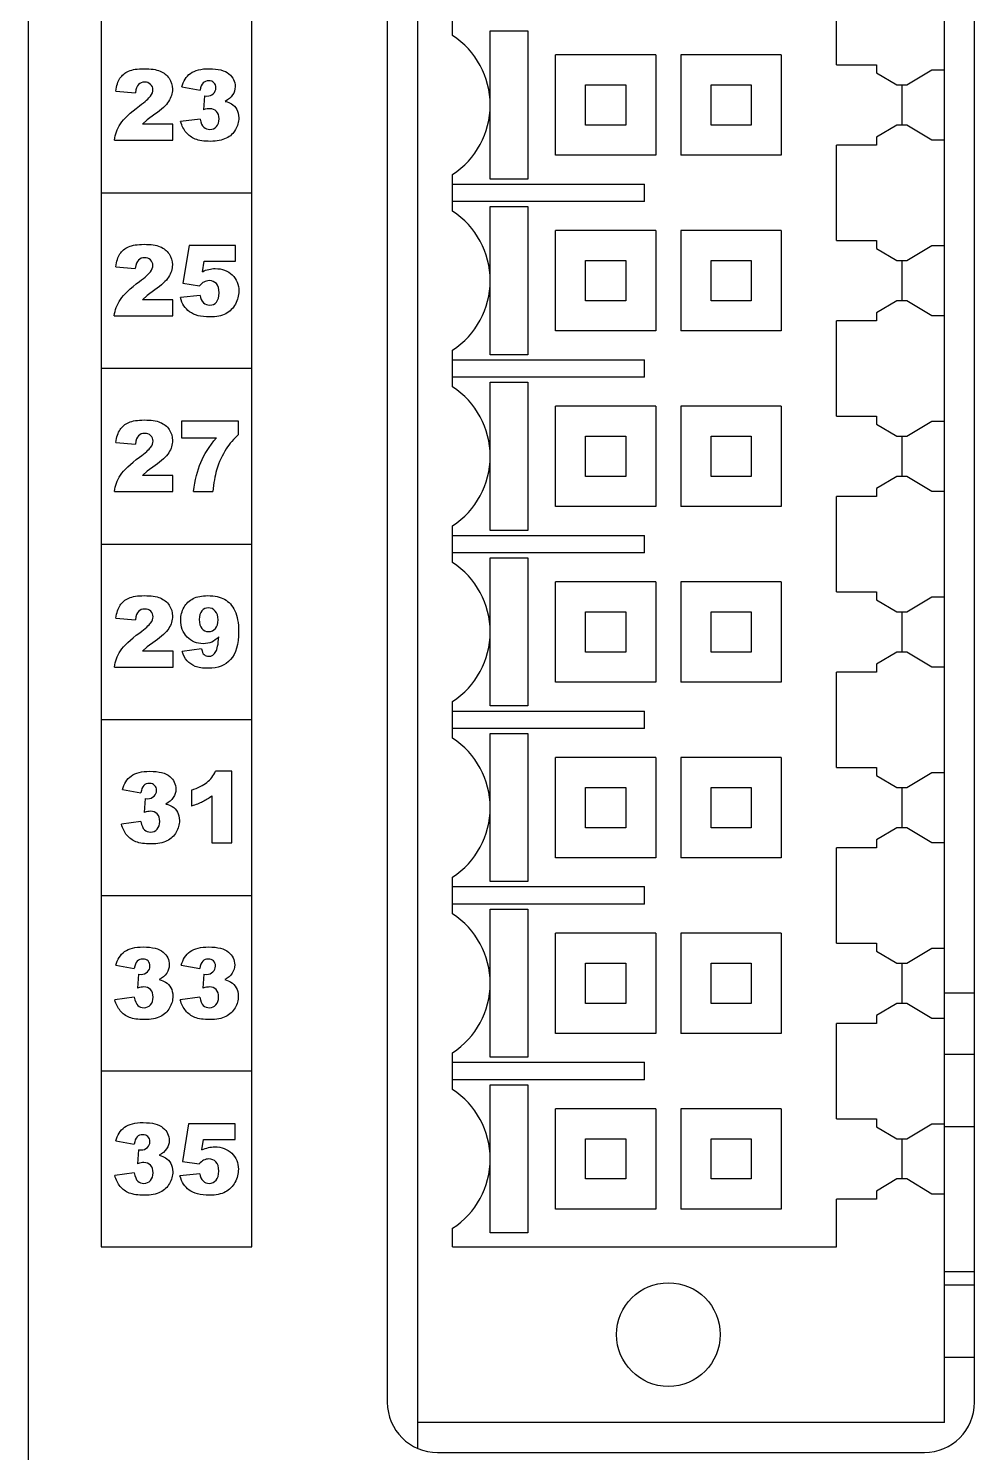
# Model space of a CAD drawing. Header units: millimetres. Extents: x 110 to 143, y 36 to 166.
# Drawn here: x 110.25 to 129.1, y 51.1 to 79.48 of the extents above; entities that cross this region are included whole.
import ezdxf

# ---------------------------------------------------------------- set-up
doc = ezdxf.new("R2010")
doc.units = ezdxf.units.MM
doc.header["$LTSCALE"] = 16.335
doc.layers.get('0').update_dxf_attribs({"linetype": 'CONTINUOUS'})

msp = doc.modelspace()

# ---------------------------------------------------------------- linework, layer by layer
at = {"linetype": 'Continuous'}
for p, q in [((110.246, 41.953), (110.246, 127.853)), ((117.996, 121.703), (117.996, 51.703)), ((128.496, 51.703), (128.496, 121.703)), ((117.396, 121.303), (117.396, 52.103)), ((129.096, 52.103), (129.096, 121.303)), ((111.696, 118.203), (111.696, 55.203)), ((114.696, 55.203), (114.696, 118.203)), ((126.346, 78.753), (126.346, 80.653)), ((118.696, 79.336), (118.696, 80.07)), ((119.446, 79.428), (120.197, 79.428)), ((119.446, 77.957), (119.446, 79.428)), ((120.197, 79.428), (120.197, 76.478)), ((122.746, 78.953), (120.746, 78.953)), ((120.746, 76.953), (120.746, 78.953)), ((122.746, 78.953), (122.746, 76.953)), ((125.246, 78.953), (123.246, 78.953)), ((123.246, 78.953), (123.246, 76.953)), ((125.246, 78.953), (125.246, 76.953)), ((126.346, 78.753), (127.146, 78.753)), ((127.146, 78.753), (127.146, 78.595)), ((127.746, 78.353), (128.246, 78.653)), ((128.246, 78.653), (128.496, 78.653)), ((121.346, 78.353), (122.146, 78.353)), ((121.346, 77.553), (121.346, 78.353)), ((122.146, 78.353), (122.146, 77.553)), ((123.846, 78.353), (124.646, 78.353)), ((123.846, 77.553), (123.846, 78.353)), ((124.646, 78.353), (124.646, 77.553)), ((127.146, 78.595), (127.549, 78.353)), ((127.549, 78.353), (127.746, 78.353)), ((127.646, 78.353), (127.646, 77.553)), ((111.985, 78.23), (112.375, 78.198)), ((113.299, 78.314), (113.667, 78.248)), ((113.751, 78.135), (113.731, 77.857)), ((113.751, 78.135), (113.802, 78.131)), ((112.766, 77.769), (112.609, 77.655)), ((119.446, 76.478), (119.446, 77.949)), ((112.609, 77.655), (112.516, 77.57)), ((113.124, 77.57), (112.516, 77.57)), ((113.124, 77.253), (113.124, 77.57)), ((113.667, 77.674), (113.278, 77.623)), ((122.146, 77.553), (121.346, 77.553)), ((124.646, 77.553), (123.846, 77.553)), ((127.549, 77.553), (127.146, 77.311)), ((127.746, 77.553), (127.549, 77.553)), ((128.246, 77.252), (127.746, 77.553)), ((111.957, 77.253), (113.124, 77.253)), ((127.146, 77.311), (127.146, 77.153)), ((128.496, 77.252), (128.246, 77.252)), ((122.746, 76.953), (120.746, 76.953)), ((125.246, 76.953), (123.246, 76.953)), ((127.146, 77.153), (126.346, 77.153)), ((126.346, 75.253), (126.346, 77.153)), ((118.696, 75.836), (118.696, 76.57)), ((118.696, 76.378), (122.521, 76.378)), ((120.197, 76.478), (119.446, 76.478)), ((122.521, 76.028), (122.521, 76.378)), ((111.696, 76.203), (114.696, 76.203)), ((122.521, 76.028), (118.696, 76.028)), ((119.446, 75.928), (120.197, 75.928)), ((119.446, 74.457), (119.446, 75.928)), ((120.197, 75.928), (120.197, 72.978)), ((122.746, 75.453), (120.746, 75.453)), ((120.746, 73.453), (120.746, 75.453)), ((122.746, 75.453), (122.746, 73.453)), ((125.246, 75.453), (123.246, 75.453)), ((123.246, 75.453), (123.246, 73.453)), ((125.246, 75.453), (125.246, 73.453)), ((126.346, 75.253), (127.146, 75.253)), ((127.146, 75.253), (127.146, 75.095)), ((113.446, 75.153), (113.323, 74.4)), ((114.369, 75.153), (113.446, 75.153)), ((114.369, 74.843), (114.369, 75.153)), ((127.146, 75.095), (127.549, 74.853)), ((127.746, 74.853), (128.246, 75.153)), ((128.246, 75.153), (128.496, 75.153)), ((111.984, 74.73), (112.374, 74.698)), ((113.711, 74.632), (113.744, 74.843)), ((113.744, 74.843), (114.369, 74.843)), ((121.346, 74.853), (122.146, 74.853)), ((121.346, 74.053), (121.346, 74.853)), ((122.146, 74.853), (122.146, 74.053)), ((123.846, 74.853), (124.646, 74.853)), ((123.846, 74.053), (123.846, 74.853)), ((124.646, 74.853), (124.646, 74.053)), ((127.549, 74.853), (127.746, 74.853)), ((127.646, 74.853), (127.646, 74.053)), ((113.323, 74.4), (113.654, 74.353)), ((119.446, 72.978), (119.446, 74.449)), ((112.608, 74.155), (112.515, 74.07)), ((113.122, 74.07), (112.515, 74.07)), ((112.765, 74.269), (112.608, 74.155)), ((113.122, 73.753), (113.122, 74.07)), ((113.666, 74.159), (113.272, 74.116)), ((122.146, 74.053), (121.346, 74.053)), ((124.646, 74.053), (123.846, 74.053)), ((127.549, 74.053), (127.146, 73.811)), ((127.146, 73.811), (127.146, 73.653)), ((127.746, 74.053), (127.549, 74.053)), ((128.246, 73.752), (127.746, 74.053)), ((111.955, 73.753), (113.122, 73.753)), ((127.146, 73.653), (126.346, 73.653)), ((126.346, 71.753), (126.346, 73.653)), ((128.496, 73.752), (128.246, 73.752)), ((122.746, 73.453), (120.746, 73.453)), ((125.246, 73.453), (123.246, 73.453)), ((118.696, 72.336), (118.696, 73.07)), ((120.197, 72.978), (119.446, 72.978)), ((114.696, 72.703), (111.696, 72.703)), ((118.696, 72.878), (122.521, 72.878)), ((122.521, 72.528), (122.521, 72.878)), ((122.521, 72.528), (118.696, 72.528)), ((119.446, 72.428), (120.197, 72.428)), ((119.446, 70.957), (119.446, 72.428)), ((120.197, 72.428), (120.197, 69.478)), ((122.746, 71.953), (120.746, 71.953)), ((120.746, 69.953), (120.746, 71.953)), ((122.746, 71.953), (122.746, 69.953)), ((125.246, 71.953), (123.246, 71.953)), ((123.246, 71.953), (123.246, 69.953)), ((125.246, 71.953), (125.246, 69.953)), ((114.433, 71.653), (113.298, 71.653)), ((113.298, 71.653), (113.298, 71.324)), ((114.433, 71.39), (114.433, 71.653)), ((126.346, 71.753), (127.146, 71.753)), ((127.146, 71.753), (127.146, 71.595)), ((127.146, 71.595), (127.549, 71.353)), ((127.746, 71.353), (128.246, 71.653)), ((128.246, 71.653), (128.496, 71.653)), ((111.987, 71.23), (112.376, 71.198)), ((113.298, 71.324), (113.989, 71.324)), ((121.346, 71.353), (122.146, 71.353)), ((121.346, 70.553), (121.346, 71.353)), ((122.146, 71.353), (122.146, 70.553)), ((123.846, 71.353), (124.646, 71.353)), ((123.846, 70.553), (123.846, 71.353)), ((124.646, 71.353), (124.646, 70.553)), ((127.549, 71.353), (127.746, 71.353)), ((127.646, 71.353), (127.646, 70.553)), ((119.446, 69.478), (119.446, 70.949)), ((112.611, 70.655), (112.518, 70.57)), ((112.768, 70.769), (112.611, 70.655)), ((113.125, 70.57), (112.518, 70.57)), ((113.125, 70.253), (113.125, 70.57)), ((122.146, 70.553), (121.346, 70.553)), ((124.646, 70.553), (123.846, 70.553)), ((127.549, 70.553), (127.146, 70.311)), ((127.746, 70.553), (127.549, 70.553)), ((128.246, 70.252), (127.746, 70.553)), ((111.958, 70.253), (113.125, 70.253)), ((113.534, 70.253), (113.922, 70.253)), ((127.146, 70.153), (126.346, 70.153)), ((126.346, 68.253), (126.346, 70.153)), ((127.146, 70.311), (127.146, 70.153)), ((128.496, 70.252), (128.246, 70.252)), ((122.746, 69.953), (120.746, 69.953)), ((125.246, 69.953), (123.246, 69.953)), ((118.696, 68.836), (118.696, 69.57)), ((118.696, 69.378), (122.521, 69.378)), ((120.197, 69.478), (119.446, 69.478)), ((122.521, 69.028), (122.521, 69.378)), ((111.696, 69.203), (114.696, 69.203)), ((122.521, 69.028), (118.696, 69.028)), ((119.446, 68.928), (120.197, 68.928)), ((119.446, 67.457), (119.446, 68.928)), ((120.197, 68.928), (120.197, 65.978)), ((122.746, 68.453), (120.746, 68.453)), ((120.746, 66.453), (120.746, 68.453)), ((122.746, 68.453), (122.746, 66.453)), ((125.246, 68.453), (123.246, 68.453)), ((123.246, 68.453), (123.246, 66.453)), ((125.246, 68.453), (125.246, 66.453)), ((126.346, 68.253), (127.146, 68.253)), ((127.146, 68.253), (127.146, 68.095)), ((127.746, 67.853), (128.246, 68.153)), ((128.246, 68.153), (128.496, 68.153)), ((121.346, 67.853), (122.146, 67.853)), ((121.346, 67.053), (121.346, 67.853)), ((122.146, 67.853), (122.146, 67.053)), ((123.846, 67.853), (124.646, 67.853)), ((123.846, 67.053), (123.846, 67.853)), ((124.646, 67.853), (124.646, 67.053)), ((127.146, 68.095), (127.549, 67.853)), ((127.549, 67.853), (127.746, 67.853)), ((127.646, 67.853), (127.646, 67.053)), ((111.987, 67.73), (112.377, 67.698)), ((112.768, 67.269), (112.611, 67.155)), ((119.446, 65.978), (119.446, 67.449)), ((112.611, 67.155), (112.518, 67.07)), ((113.126, 67.07), (112.518, 67.07)), ((113.126, 66.753), (113.126, 67.07)), ((113.696, 67.116), (113.309, 67.067)), ((122.146, 67.053), (121.346, 67.053)), ((124.646, 67.053), (123.846, 67.053)), ((127.549, 67.053), (127.146, 66.811)), ((127.746, 67.053), (127.549, 67.053)), ((128.246, 66.752), (127.746, 67.053)), ((111.959, 66.753), (113.126, 66.753)), ((127.146, 66.811), (127.146, 66.653)), ((128.496, 66.752), (128.246, 66.752)), ((122.746, 66.453), (120.746, 66.453)), ((125.246, 66.453), (123.246, 66.453)), ((127.146, 66.653), (126.346, 66.653)), ((126.346, 64.753), (126.346, 66.653)), ((118.696, 65.336), (118.696, 66.07)), ((118.696, 65.878), (122.521, 65.878)), ((120.197, 65.978), (119.446, 65.978)), ((122.521, 65.528), (122.521, 65.878)), ((114.696, 65.703), (111.696, 65.703)), ((122.521, 65.528), (118.696, 65.528)), ((119.446, 65.428), (120.197, 65.428)), ((119.446, 63.957), (119.446, 65.428)), ((120.197, 65.428), (120.197, 62.478)), ((122.746, 64.953), (120.746, 64.953)), ((120.746, 62.953), (120.746, 64.953)), ((122.746, 64.953), (122.746, 62.953)), ((125.246, 64.953), (123.246, 64.953)), ((123.246, 64.953), (123.246, 62.953)), ((125.246, 64.953), (125.246, 62.953)), ((126.346, 64.753), (127.146, 64.753)), ((127.146, 64.753), (127.146, 64.595)), ((114.295, 64.677), (113.973, 64.677)), ((114.295, 63.253), (114.295, 64.677)), ((127.146, 64.595), (127.549, 64.353)), ((127.746, 64.353), (128.246, 64.653)), ((128.246, 64.653), (128.496, 64.653)), ((112.118, 64.314), (112.486, 64.248)), ((112.57, 64.135), (112.55, 63.857)), ((112.57, 64.135), (112.62, 64.131)), ((113.492, 64.301), (113.492, 63.983)), ((113.901, 64.186), (113.901, 63.253)), ((121.346, 64.353), (122.146, 64.353)), ((121.346, 63.553), (121.346, 64.353)), ((122.146, 64.353), (122.146, 63.553)), ((123.846, 64.353), (124.646, 64.353)), ((123.846, 63.553), (123.846, 64.353)), ((124.646, 64.353), (124.646, 63.553)), ((127.549, 64.353), (127.746, 64.353)), ((127.646, 64.353), (127.646, 63.553)), ((119.446, 62.478), (119.446, 63.949)), ((112.486, 63.674), (112.097, 63.623)), ((122.146, 63.553), (121.346, 63.553)), ((124.646, 63.553), (123.846, 63.553)), ((127.549, 63.553), (127.146, 63.311)), ((127.146, 63.311), (127.146, 63.153)), ((127.746, 63.553), (127.549, 63.553)), ((128.246, 63.252), (127.746, 63.553)), ((113.901, 63.253), (114.295, 63.253)), ((127.146, 63.153), (126.346, 63.153)), ((126.346, 61.253), (126.346, 63.153)), ((128.496, 63.252), (128.246, 63.252)), ((122.746, 62.953), (120.746, 62.953)), ((125.246, 62.953), (123.246, 62.953)), ((118.696, 61.836), (118.696, 62.57)), ((120.197, 62.478), (119.446, 62.478)), ((111.696, 62.203), (114.696, 62.203)), ((118.696, 62.378), (122.521, 62.378)), ((122.521, 62.028), (122.521, 62.378)), ((122.521, 62.028), (118.696, 62.028)), ((119.446, 61.928), (120.197, 61.928)), ((119.446, 60.457), (119.446, 61.928)), ((120.197, 61.928), (120.197, 58.978)), ((122.746, 61.453), (120.746, 61.453)), ((120.746, 59.453), (120.746, 61.453)), ((122.746, 61.453), (122.746, 59.453)), ((125.246, 61.453), (123.246, 61.453)), ((123.246, 61.453), (123.246, 59.453)), ((125.246, 61.453), (125.246, 59.453)), ((126.346, 61.253), (127.146, 61.253)), ((127.146, 61.253), (127.146, 61.095)), ((127.146, 61.095), (127.549, 60.853)), ((127.746, 60.853), (128.246, 61.153)), ((128.246, 61.153), (128.496, 61.153)), ((111.986, 60.814), (112.354, 60.748)), ((113.291, 60.814), (113.659, 60.748)), ((121.346, 60.853), (122.146, 60.853)), ((121.346, 60.053), (121.346, 60.853)), ((122.146, 60.853), (122.146, 60.053)), ((123.846, 60.853), (124.646, 60.853)), ((123.846, 60.053), (123.846, 60.853)), ((124.646, 60.853), (124.646, 60.053)), ((127.549, 60.853), (127.746, 60.853)), ((127.646, 60.853), (127.646, 60.053)), ((112.438, 60.635), (112.418, 60.357)), ((112.438, 60.635), (112.489, 60.631)), ((113.743, 60.635), (113.722, 60.357)), ((113.743, 60.635), (113.793, 60.631)), ((119.446, 58.978), (119.446, 60.449)), ((112.354, 60.174), (111.965, 60.123)), ((113.659, 60.174), (113.27, 60.123)), ((129.096, 60.253), (128.496, 60.253)), ((129.096, 60.253), (128.496, 60.253)), ((122.146, 60.053), (121.346, 60.053)), ((124.646, 60.053), (123.846, 60.053)), ((127.549, 60.053), (127.146, 59.811)), ((127.746, 60.053), (127.549, 60.053)), ((128.246, 59.752), (127.746, 60.053)), ((127.146, 59.653), (126.346, 59.653)), ((126.346, 57.753), (126.346, 59.653)), ((127.146, 59.811), (127.146, 59.653)), ((128.496, 59.752), (128.246, 59.752)), ((122.746, 59.453), (120.746, 59.453)), ((125.246, 59.453), (123.246, 59.453)), ((118.696, 58.336), (118.696, 59.07)), ((128.496, 59.04), (129.096, 59.04)), ((118.696, 58.878), (122.521, 58.878)), ((120.197, 58.978), (119.446, 58.978)), ((122.521, 58.528), (122.521, 58.878)), ((114.696, 58.703), (111.696, 58.703)), ((122.521, 58.528), (118.696, 58.528)), ((119.446, 58.428), (120.197, 58.428)), ((119.446, 56.957), (119.446, 58.428)), ((120.197, 58.428), (120.197, 55.478)), ((122.746, 57.953), (120.746, 57.953)), ((120.746, 55.953), (120.746, 57.953)), ((122.746, 57.953), (122.746, 55.953)), ((125.246, 57.953), (123.246, 57.953)), ((123.246, 57.953), (123.246, 55.953)), ((125.246, 57.953), (125.246, 55.953)), ((113.437, 57.653), (113.314, 56.9)), ((114.361, 57.653), (113.437, 57.653)), ((114.361, 57.343), (114.361, 57.653)), ((126.346, 57.753), (127.146, 57.753)), ((127.146, 57.753), (127.146, 57.595)), ((127.746, 57.353), (128.246, 57.653)), ((128.246, 57.653), (128.496, 57.653)), ((113.702, 57.132), (113.735, 57.343)), ((113.735, 57.343), (114.361, 57.343)), ((121.346, 57.353), (122.146, 57.353)), ((121.346, 56.553), (121.346, 57.353)), ((122.146, 57.353), (122.146, 56.553)), ((123.846, 57.353), (124.646, 57.353)), ((123.846, 56.553), (123.846, 57.353)), ((124.646, 57.353), (124.646, 56.553)), ((127.146, 57.595), (127.549, 57.353)), ((127.549, 57.353), (127.746, 57.353)), ((127.646, 57.353), (127.646, 56.553)), ((128.496, 57.596), (129.096, 57.596)), ((111.985, 57.314), (112.353, 57.248)), ((112.437, 57.135), (112.417, 56.857)), ((112.437, 57.135), (112.487, 57.131)), ((113.314, 56.9), (113.646, 56.853)), ((119.446, 55.478), (119.446, 56.949)), ((112.353, 56.674), (111.964, 56.623)), ((113.657, 56.659), (113.264, 56.616)), ((122.146, 56.553), (121.346, 56.553)), ((124.646, 56.553), (123.846, 56.553)), ((127.549, 56.553), (127.146, 56.311)), ((127.746, 56.553), (127.549, 56.553)), ((128.246, 56.252), (127.746, 56.553)), ((127.146, 56.311), (127.146, 56.153)), ((128.496, 56.252), (128.246, 56.252)), ((122.746, 55.953), (120.746, 55.953)), ((125.246, 55.953), (123.246, 55.953)), ((127.146, 56.153), (126.346, 56.153)), ((126.346, 55.203), (126.346, 56.153)), ((118.696, 55.203), (118.696, 55.57)), ((120.197, 55.478), (119.446, 55.478)), ((111.696, 55.203), (114.696, 55.203)), ((118.696, 55.203), (126.346, 55.203)), ((128.496, 54.71), (129.096, 54.71)), ((129.096, 54.44), (128.496, 54.44)), ((129.096, 52.996), (128.496, 52.996)), ((128.496, 51.703), (117.996, 51.703)), ((117.996, 51.703), (117.996, 51.187)), ((118.396, 51.103), (128.096, 51.103))]:
    msp.add_line(p, q, dxfattribs=at)
msp.add_circle((122.996, 53.453), 1.033, dxfattribs=at)
for centre, radius, start, end in [((117.796, 77.953), 1.65, 303.0557, 56.9443), ((117.796, 74.453), 1.65, 303.0557, 56.9443), ((117.796, 70.953), 1.65, 303.0557, 56.9443), ((117.796, 67.453), 1.65, 303.0557, 56.9443), ((117.796, 63.953), 1.65, 303.0557, 56.9443), ((117.796, 60.453), 1.65, 303.0557, 56.9443), ((117.796, 56.953), 1.65, 303.0557, 56.9443), ((118.396, 52.103), 1, 180, 270), ((128.096, 52.103), 1, 270, 0)]:
    msp.add_arc(centre, radius, start, end, dxfattribs=at)
for points in [[(112.069, 78.486), (112.11, 78.547), (112.167, 78.595), (112.241, 78.627)], [(112.241, 78.627), (112.316, 78.66), (112.418, 78.677), (112.55, 78.677)], [(112.55, 78.677), (112.686, 78.677), (112.792, 78.661), (112.869, 78.63)], [(112.869, 78.63), (112.945, 78.598), (113.004, 78.551), (113.048, 78.486)], [(113.475, 78.583), (113.562, 78.645), (113.685, 78.677), (113.845, 78.677)], [(113.845, 78.677), (114.027, 78.677), (114.159, 78.642), (114.241, 78.574)], [(111.985, 78.23), (112.001, 78.339), (112.028, 78.425), (112.069, 78.486)], [(112.438, 78.363), (112.407, 78.332), (112.386, 78.277), (112.375, 78.198)], [(112.56, 78.41), (112.511, 78.41), (112.47, 78.394), (112.438, 78.363)], [(112.679, 78.365), (112.647, 78.395), (112.608, 78.41), (112.56, 78.41)], [(112.726, 78.256), (112.726, 78.298), (112.71, 78.334), (112.679, 78.365)], [(113.048, 78.486), (113.092, 78.421), (113.114, 78.349), (113.114, 78.269)], [(113.299, 78.314), (113.33, 78.43), (113.388, 78.52), (113.475, 78.583)], [(113.725, 78.393), (113.697, 78.365), (113.677, 78.317), (113.667, 78.248)], [(113.837, 78.435), (113.791, 78.435), (113.754, 78.421), (113.725, 78.393)], [(113.942, 78.397), (113.916, 78.422), (113.881, 78.435), (113.837, 78.435)], [(113.98, 78.295), (113.98, 78.337), (113.967, 78.371), (113.942, 78.397)], [(114.241, 78.574), (114.322, 78.506), (114.363, 78.421), (114.363, 78.318)], [(114.363, 78.318), (114.363, 78.257), (114.346, 78.202), (114.314, 78.154)], [(112.46, 77.938), (112.574, 78.022), (112.646, 78.087), (112.678, 78.131)], [(112.678, 78.131), (112.71, 78.174), (112.726, 78.216), (112.726, 78.256)], [(113.114, 78.269), (113.114, 78.183), (113.088, 78.102), (113.039, 78.024)], [(113.802, 78.131), (113.852, 78.131), (113.894, 78.147), (113.929, 78.179)], [(113.929, 78.179), (113.963, 78.212), (113.98, 78.25), (113.98, 78.295)], [(114.314, 78.154), (114.28, 78.104), (114.231, 78.061), (114.164, 78.025)], [(112.078, 77.578), (112.146, 77.679), (112.273, 77.799), (112.46, 77.938)], [(113.039, 78.024), (112.989, 77.946), (112.898, 77.861), (112.766, 77.769)], [(113.857, 77.88), (113.827, 77.88), (113.785, 77.873), (113.731, 77.857)], [(113.993, 77.827), (113.959, 77.862), (113.914, 77.88), (113.857, 77.88)], [(114.043, 77.676), (114.043, 77.741), (114.026, 77.791), (113.993, 77.827)], [(114.164, 78.025), (114.217, 78.011), (114.259, 77.995), (114.288, 77.977)], [(114.288, 77.977), (114.334, 77.949), (114.37, 77.911), (114.396, 77.864)], [(114.396, 77.864), (114.422, 77.817), (114.435, 77.762), (114.435, 77.697)], [(111.957, 77.253), (111.97, 77.368), (112.01, 77.476), (112.078, 77.578)], [(113.387, 77.405), (113.34, 77.462), (113.303, 77.535), (113.278, 77.623)], [(113.667, 77.674), (113.682, 77.596), (113.705, 77.541), (113.738, 77.511)], [(113.738, 77.511), (113.77, 77.48), (113.811, 77.466), (113.861, 77.466)], [(113.861, 77.466), (113.913, 77.466), (113.956, 77.485), (113.991, 77.523)], [(113.991, 77.523), (114.025, 77.561), (114.043, 77.612), (114.043, 77.676)], [(114.435, 77.697), (114.435, 77.615), (114.413, 77.537), (114.371, 77.462)], [(113.569, 77.274), (113.495, 77.304), (113.435, 77.347), (113.387, 77.405)], [(113.871, 77.229), (113.743, 77.229), (113.642, 77.244), (113.569, 77.274)], [(114.186, 77.29), (114.106, 77.25), (114, 77.229), (113.871, 77.229)], [(114.371, 77.462), (114.328, 77.388), (114.267, 77.329), (114.186, 77.29)], [(111.984, 74.73), (111.999, 74.839), (112.027, 74.925), (112.068, 74.986)], [(112.068, 74.986), (112.108, 75.047), (112.165, 75.095), (112.24, 75.127)], [(112.24, 75.127), (112.314, 75.16), (112.417, 75.177), (112.548, 75.177)], [(112.559, 74.91), (112.509, 74.91), (112.468, 74.894), (112.437, 74.863)], [(112.548, 75.177), (112.685, 75.177), (112.791, 75.161), (112.867, 75.13)], [(112.677, 74.865), (112.646, 74.895), (112.607, 74.91), (112.559, 74.91)], [(112.867, 75.13), (112.944, 75.098), (113.003, 75.051), (113.047, 74.986)], [(113.047, 74.986), (113.091, 74.921), (113.113, 74.849), (113.113, 74.769)], [(112.437, 74.863), (112.405, 74.832), (112.384, 74.777), (112.374, 74.698)], [(112.459, 74.438), (112.572, 74.522), (112.645, 74.587), (112.677, 74.631)], [(112.725, 74.756), (112.725, 74.798), (112.709, 74.834), (112.677, 74.865)], [(112.677, 74.631), (112.709, 74.674), (112.725, 74.716), (112.725, 74.756)], [(113.113, 74.769), (113.113, 74.683), (113.087, 74.602), (113.038, 74.524)], [(113.711, 74.632), (113.754, 74.653), (113.796, 74.668), (113.839, 74.678)], [(113.839, 74.678), (113.881, 74.688), (113.923, 74.694), (113.965, 74.694)], [(113.965, 74.694), (114.104, 74.694), (114.218, 74.651), (114.305, 74.566)], [(112.077, 74.078), (112.144, 74.179), (112.271, 74.299), (112.459, 74.438)], [(113.038, 74.524), (112.988, 74.446), (112.897, 74.361), (112.765, 74.269)], [(113.74, 74.426), (113.713, 74.412), (113.685, 74.387), (113.654, 74.353)], [(113.849, 74.453), (113.811, 74.453), (113.775, 74.443), (113.74, 74.426)], [(113.991, 74.394), (113.955, 74.433), (113.908, 74.453), (113.849, 74.453)], [(114.045, 74.211), (114.045, 74.294), (114.027, 74.356), (113.991, 74.394)], [(114.305, 74.566), (114.392, 74.482), (114.436, 74.375), (114.436, 74.247)], [(111.955, 73.753), (111.969, 73.868), (112.009, 73.976), (112.077, 74.078)], [(113.344, 73.952), (113.315, 73.995), (113.291, 74.05), (113.272, 74.116)], [(113.666, 74.159), (113.675, 74.096), (113.697, 74.047), (113.732, 74.014)], [(113.991, 74.027), (114.027, 74.068), (114.045, 74.129), (114.045, 74.211)], [(114.436, 74.247), (114.436, 74.156), (114.413, 74.069), (114.369, 73.986)], [(113.456, 73.833), (113.41, 73.868), (113.372, 73.908), (113.344, 73.952)], [(113.624, 73.755), (113.558, 73.772), (113.501, 73.799), (113.456, 73.833)], [(113.732, 74.014), (113.767, 73.982), (113.809, 73.966), (113.858, 73.966)], [(113.858, 73.966), (113.911, 73.966), (113.956, 73.986), (113.991, 74.027)], [(114.178, 73.795), (114.095, 73.751), (113.989, 73.729), (113.861, 73.729)], [(114.369, 73.986), (114.324, 73.902), (114.26, 73.839), (114.178, 73.795)], [(113.861, 73.729), (113.769, 73.729), (113.69, 73.739), (113.624, 73.755)], [(112.071, 71.486), (112.111, 71.547), (112.168, 71.595), (112.243, 71.627)], [(112.243, 71.627), (112.317, 71.66), (112.419, 71.677), (112.551, 71.677)], [(112.551, 71.677), (112.688, 71.677), (112.794, 71.661), (112.87, 71.63)], [(112.87, 71.63), (112.947, 71.598), (113.006, 71.551), (113.05, 71.486)], [(111.987, 71.23), (112.002, 71.339), (112.03, 71.425), (112.071, 71.486)], [(112.44, 71.363), (112.408, 71.332), (112.387, 71.277), (112.376, 71.198)], [(112.562, 71.41), (112.512, 71.41), (112.471, 71.394), (112.44, 71.363)], [(112.68, 71.365), (112.649, 71.395), (112.609, 71.41), (112.562, 71.41)], [(112.728, 71.256), (112.728, 71.298), (112.712, 71.334), (112.68, 71.365)], [(112.68, 71.131), (112.712, 71.174), (112.728, 71.216), (112.728, 71.256)], [(113.116, 71.269), (113.116, 71.183), (113.09, 71.102), (113.04, 71.024)], [(113.05, 71.486), (113.094, 71.421), (113.116, 71.349), (113.116, 71.269)], [(113.678, 70.828), (113.743, 70.983), (113.847, 71.148), (113.989, 71.324)], [(114.433, 71.39), (114.334, 71.301), (114.252, 71.204), (114.186, 71.101)], [(112.079, 70.578), (112.147, 70.679), (112.274, 70.799), (112.461, 70.938)], [(112.461, 70.938), (112.575, 71.022), (112.648, 71.087), (112.68, 71.131)], [(113.04, 71.024), (112.99, 70.946), (112.9, 70.861), (112.768, 70.769)], [(114.186, 71.101), (114.106, 70.975), (114.042, 70.835), (113.995, 70.68)], [(113.534, 70.253), (113.564, 70.481), (113.612, 70.673), (113.678, 70.828)], [(113.995, 70.68), (113.959, 70.559), (113.934, 70.417), (113.922, 70.253)], [(111.958, 70.253), (111.972, 70.368), (112.012, 70.476), (112.079, 70.578)], [(112.071, 67.986), (112.111, 68.047), (112.169, 68.095), (112.243, 68.127)], [(112.243, 68.127), (112.318, 68.16), (112.42, 68.177), (112.552, 68.177)], [(112.552, 68.177), (112.688, 68.177), (112.794, 68.161), (112.87, 68.13)], [(112.87, 68.13), (112.947, 68.098), (113.006, 68.051), (113.05, 67.986)], [(113.345, 67.945), (113.389, 68.021), (113.449, 68.078), (113.527, 68.118)], [(113.527, 68.118), (113.603, 68.157), (113.701, 68.177), (113.817, 68.177)], [(113.817, 68.177), (113.956, 68.177), (114.069, 68.152), (114.154, 68.104)], [(114.154, 68.104), (114.238, 68.056), (114.306, 67.98), (114.357, 67.875)], [(111.987, 67.73), (112.003, 67.839), (112.03, 67.925), (112.071, 67.986)], [(112.44, 67.863), (112.408, 67.832), (112.387, 67.777), (112.377, 67.698)], [(112.562, 67.91), (112.513, 67.91), (112.471, 67.894), (112.44, 67.863)], [(112.681, 67.865), (112.649, 67.895), (112.61, 67.91), (112.562, 67.91)], [(112.728, 67.756), (112.728, 67.798), (112.712, 67.834), (112.681, 67.865)], [(113.05, 67.986), (113.094, 67.921), (113.116, 67.849), (113.116, 67.769)], [(113.279, 67.691), (113.279, 67.783), (113.301, 67.868), (113.345, 67.945)], [(113.7, 67.876), (113.665, 67.837), (113.649, 67.779), (113.649, 67.701)], [(113.828, 67.934), (113.777, 67.934), (113.734, 67.914), (113.7, 67.876)], [(113.968, 67.869), (113.93, 67.912), (113.883, 67.934), (113.828, 67.934)], [(114.025, 67.692), (114.025, 67.767), (114.006, 67.826), (113.968, 67.869)], [(114.357, 67.875), (114.407, 67.77), (114.433, 67.632), (114.433, 67.461)], [(112.462, 67.438), (112.576, 67.522), (112.648, 67.587), (112.68, 67.631)], [(112.68, 67.631), (112.712, 67.674), (112.728, 67.716), (112.728, 67.756)], [(113.116, 67.769), (113.116, 67.683), (113.09, 67.602), (113.041, 67.524)], [(113.408, 67.352), (113.322, 67.441), (113.279, 67.554), (113.279, 67.691)], [(113.649, 67.701), (113.649, 67.623), (113.666, 67.563), (113.701, 67.521)], [(113.971, 67.52), (114.007, 67.56), (114.025, 67.617), (114.025, 67.692)], [(112.08, 67.078), (112.148, 67.179), (112.275, 67.299), (112.462, 67.438)], [(113.041, 67.524), (112.991, 67.446), (112.9, 67.361), (112.768, 67.269)], [(113.726, 67.219), (113.6, 67.219), (113.494, 67.263), (113.408, 67.352)], [(113.701, 67.521), (113.737, 67.48), (113.781, 67.46), (113.834, 67.46)], [(113.896, 67.252), (113.847, 67.229), (113.79, 67.219), (113.726, 67.219)], [(113.834, 67.46), (113.889, 67.46), (113.934, 67.48), (113.971, 67.52)], [(114.04, 67.357), (113.993, 67.31), (113.945, 67.274), (113.896, 67.252)], [(113.982, 67.063), (114.007, 67.108), (114.026, 67.207), (114.04, 67.357)], [(114.433, 67.461), (114.433, 67.207), (114.38, 67.022), (114.273, 66.905)], [(111.959, 66.753), (111.972, 66.868), (112.012, 66.976), (112.08, 67.078)], [(113.407, 66.881), (113.364, 66.931), (113.332, 66.993), (113.309, 67.067)], [(113.696, 67.116), (113.705, 67.061), (113.722, 67.023), (113.747, 67.001)], [(113.747, 67.001), (113.771, 66.978), (113.801, 66.968), (113.836, 66.968)], [(113.836, 66.968), (113.898, 66.968), (113.947, 66.999), (113.982, 67.063)], [(113.568, 66.768), (113.503, 66.793), (113.449, 66.831), (113.407, 66.881)], [(113.831, 66.729), (113.72, 66.729), (113.632, 66.742), (113.568, 66.768)], [(114.273, 66.905), (114.167, 66.787), (114.019, 66.729), (113.831, 66.729)], [(112.118, 64.314), (112.149, 64.43), (112.207, 64.52), (112.294, 64.583)], [(112.294, 64.583), (112.381, 64.645), (112.504, 64.677), (112.663, 64.677)], [(112.656, 64.435), (112.61, 64.435), (112.573, 64.421), (112.544, 64.393)], [(112.76, 64.397), (112.735, 64.422), (112.7, 64.435), (112.656, 64.435)], [(112.663, 64.677), (112.846, 64.677), (112.978, 64.642), (113.059, 64.574)], [(113.059, 64.574), (113.141, 64.506), (113.182, 64.421), (113.182, 64.318)], [(113.492, 64.301), (113.624, 64.344), (113.727, 64.395), (113.801, 64.455)], [(113.801, 64.455), (113.873, 64.514), (113.931, 64.589), (113.973, 64.677)], [(112.544, 64.393), (112.515, 64.365), (112.495, 64.317), (112.486, 64.248)], [(112.62, 64.131), (112.671, 64.131), (112.713, 64.147), (112.747, 64.179)], [(112.747, 64.179), (112.782, 64.212), (112.799, 64.25), (112.799, 64.295)], [(112.799, 64.295), (112.799, 64.337), (112.786, 64.371), (112.76, 64.397)], [(113.132, 64.154), (113.099, 64.104), (113.049, 64.061), (112.982, 64.025)], [(113.182, 64.318), (113.182, 64.257), (113.165, 64.202), (113.132, 64.154)], [(113.901, 64.186), (113.837, 64.137), (113.775, 64.098), (113.716, 64.068)], [(112.676, 63.88), (112.645, 63.88), (112.603, 63.873), (112.55, 63.857)], [(112.811, 63.827), (112.778, 63.862), (112.733, 63.88), (112.676, 63.88)], [(112.982, 64.025), (113.036, 64.011), (113.078, 63.995), (113.106, 63.977)], [(113.106, 63.977), (113.152, 63.949), (113.189, 63.911), (113.214, 63.864)], [(113.214, 63.864), (113.24, 63.817), (113.254, 63.762), (113.254, 63.697)], [(113.716, 64.068), (113.657, 64.038), (113.582, 64.009), (113.492, 63.983)], [(112.206, 63.405), (112.158, 63.462), (112.122, 63.535), (112.097, 63.623)], [(112.486, 63.674), (112.501, 63.596), (112.524, 63.541), (112.556, 63.511)], [(112.81, 63.523), (112.844, 63.561), (112.862, 63.612), (112.862, 63.676)], [(112.862, 63.676), (112.862, 63.741), (112.845, 63.791), (112.811, 63.827)], [(113.254, 63.697), (113.254, 63.615), (113.232, 63.537), (113.189, 63.462)], [(112.387, 63.274), (112.314, 63.304), (112.254, 63.347), (112.206, 63.405)], [(112.556, 63.511), (112.589, 63.48), (112.63, 63.466), (112.68, 63.466)], [(112.68, 63.466), (112.731, 63.466), (112.775, 63.485), (112.81, 63.523)], [(113.005, 63.29), (112.925, 63.25), (112.819, 63.229), (112.689, 63.229)], [(113.189, 63.462), (113.147, 63.388), (113.086, 63.329), (113.005, 63.29)], [(112.689, 63.229), (112.561, 63.229), (112.461, 63.244), (112.387, 63.274)], [(111.986, 60.814), (112.017, 60.93), (112.075, 61.02), (112.162, 61.083)], [(112.162, 61.083), (112.249, 61.145), (112.372, 61.177), (112.532, 61.177)], [(112.532, 61.177), (112.714, 61.177), (112.846, 61.142), (112.928, 61.074)], [(112.928, 61.074), (113.009, 61.006), (113.05, 60.921), (113.05, 60.818)], [(113.291, 60.814), (113.321, 60.93), (113.38, 61.02), (113.467, 61.083)], [(113.467, 61.083), (113.553, 61.145), (113.677, 61.177), (113.836, 61.177)], [(113.836, 61.177), (114.019, 61.177), (114.15, 61.142), (114.232, 61.074)], [(114.232, 61.074), (114.314, 61.006), (114.355, 60.921), (114.355, 60.818)], [(112.412, 60.893), (112.384, 60.865), (112.364, 60.817), (112.354, 60.748)], [(112.524, 60.935), (112.478, 60.935), (112.441, 60.921), (112.412, 60.893)], [(112.629, 60.897), (112.603, 60.922), (112.568, 60.935), (112.524, 60.935)], [(112.616, 60.679), (112.65, 60.712), (112.667, 60.75), (112.667, 60.795)], [(112.667, 60.795), (112.667, 60.837), (112.654, 60.871), (112.629, 60.897)], [(113.05, 60.818), (113.05, 60.757), (113.033, 60.702), (113, 60.654)], [(113.717, 60.893), (113.688, 60.865), (113.668, 60.817), (113.659, 60.748)], [(113.828, 60.935), (113.783, 60.935), (113.745, 60.921), (113.717, 60.893)], [(113.933, 60.897), (113.908, 60.922), (113.872, 60.935), (113.828, 60.935)], [(113.92, 60.679), (113.955, 60.712), (113.972, 60.75), (113.972, 60.795)], [(113.972, 60.795), (113.972, 60.837), (113.958, 60.871), (113.933, 60.897)], [(114.355, 60.818), (114.355, 60.757), (114.337, 60.702), (114.305, 60.654)], [(112.489, 60.631), (112.539, 60.631), (112.581, 60.647), (112.616, 60.679)], [(113, 60.654), (112.967, 60.604), (112.917, 60.561), (112.851, 60.525)], [(112.851, 60.525), (112.904, 60.511), (112.946, 60.495), (112.975, 60.477)], [(112.975, 60.477), (113.021, 60.449), (113.057, 60.411), (113.083, 60.364)], [(113.793, 60.631), (113.844, 60.631), (113.886, 60.647), (113.92, 60.679)], [(114.305, 60.654), (114.272, 60.604), (114.222, 60.561), (114.155, 60.525)], [(114.155, 60.525), (114.209, 60.511), (114.251, 60.495), (114.279, 60.477)], [(114.279, 60.477), (114.325, 60.449), (114.361, 60.411), (114.387, 60.364)], [(112.354, 60.174), (112.369, 60.096), (112.392, 60.041), (112.425, 60.011)], [(112.544, 60.38), (112.513, 60.38), (112.471, 60.373), (112.418, 60.357)], [(112.679, 60.327), (112.646, 60.362), (112.601, 60.38), (112.544, 60.38)], [(112.678, 60.023), (112.712, 60.061), (112.73, 60.112), (112.73, 60.176)], [(112.73, 60.176), (112.73, 60.241), (112.713, 60.291), (112.679, 60.327)], [(113.122, 60.197), (113.122, 60.115), (113.1, 60.037), (113.057, 59.962)], [(113.083, 60.364), (113.108, 60.317), (113.122, 60.262), (113.122, 60.197)], [(113.659, 60.174), (113.674, 60.096), (113.697, 60.041), (113.729, 60.011)], [(113.849, 60.38), (113.818, 60.38), (113.776, 60.373), (113.722, 60.357)], [(113.984, 60.327), (113.951, 60.362), (113.906, 60.38), (113.849, 60.38)], [(113.982, 60.023), (114.017, 60.061), (114.035, 60.112), (114.035, 60.176)], [(114.035, 60.176), (114.035, 60.241), (114.018, 60.291), (113.984, 60.327)], [(114.426, 60.197), (114.426, 60.115), (114.404, 60.037), (114.362, 59.962)], [(114.387, 60.364), (114.413, 60.317), (114.426, 60.262), (114.426, 60.197)], [(112.074, 59.905), (112.026, 59.962), (111.99, 60.035), (111.965, 60.123)], [(112.256, 59.774), (112.182, 59.804), (112.122, 59.847), (112.074, 59.905)], [(112.425, 60.011), (112.457, 59.98), (112.498, 59.966), (112.548, 59.966)], [(112.548, 59.966), (112.599, 59.966), (112.643, 59.985), (112.678, 60.023)], [(113.057, 59.962), (113.015, 59.888), (112.954, 59.829), (112.873, 59.79)], [(113.379, 59.905), (113.331, 59.962), (113.295, 60.035), (113.27, 60.123)], [(113.56, 59.774), (113.487, 59.804), (113.426, 59.847), (113.379, 59.905)], [(113.729, 60.011), (113.762, 59.98), (113.803, 59.966), (113.852, 59.966)], [(113.852, 59.966), (113.904, 59.966), (113.948, 59.985), (113.982, 60.023)], [(114.362, 59.962), (114.319, 59.888), (114.258, 59.829), (114.178, 59.79)], [(112.557, 59.729), (112.429, 59.729), (112.329, 59.744), (112.256, 59.774)], [(112.873, 59.79), (112.793, 59.75), (112.687, 59.729), (112.557, 59.729)], [(113.862, 59.729), (113.734, 59.729), (113.634, 59.744), (113.56, 59.774)], [(114.178, 59.79), (114.098, 59.75), (113.992, 59.729), (113.862, 59.729)], [(112.161, 57.583), (112.248, 57.645), (112.371, 57.677), (112.53, 57.677)], [(112.53, 57.677), (112.713, 57.677), (112.844, 57.642), (112.926, 57.574)], [(111.985, 57.314), (112.015, 57.43), (112.074, 57.52), (112.161, 57.583)], [(112.411, 57.393), (112.382, 57.365), (112.362, 57.317), (112.353, 57.248)], [(112.523, 57.435), (112.477, 57.435), (112.439, 57.421), (112.411, 57.393)], [(112.627, 57.397), (112.602, 57.422), (112.566, 57.435), (112.523, 57.435)], [(112.666, 57.295), (112.666, 57.337), (112.652, 57.371), (112.627, 57.397)], [(112.926, 57.574), (113.008, 57.506), (113.049, 57.421), (113.049, 57.318)], [(113.049, 57.318), (113.049, 57.257), (113.032, 57.202), (112.999, 57.154)], [(112.487, 57.131), (112.538, 57.131), (112.58, 57.147), (112.614, 57.179)], [(112.614, 57.179), (112.649, 57.212), (112.666, 57.25), (112.666, 57.295)], [(112.999, 57.154), (112.966, 57.104), (112.916, 57.061), (112.849, 57.025)], [(113.702, 57.132), (113.745, 57.153), (113.788, 57.168), (113.83, 57.178)], [(113.83, 57.178), (113.872, 57.188), (113.914, 57.194), (113.956, 57.194)], [(113.956, 57.194), (114.095, 57.194), (114.209, 57.151), (114.296, 57.066)], [(114.296, 57.066), (114.384, 56.982), (114.428, 56.875), (114.428, 56.747)], [(112.543, 56.88), (112.512, 56.88), (112.47, 56.873), (112.417, 56.857)], [(112.678, 56.827), (112.645, 56.862), (112.6, 56.88), (112.543, 56.88)], [(112.729, 56.676), (112.729, 56.741), (112.712, 56.791), (112.678, 56.827)], [(112.849, 57.025), (112.903, 57.011), (112.945, 56.995), (112.973, 56.977)], [(112.973, 56.977), (113.019, 56.949), (113.055, 56.911), (113.081, 56.864)], [(113.081, 56.864), (113.107, 56.817), (113.12, 56.762), (113.12, 56.697)], [(113.731, 56.926), (113.705, 56.912), (113.676, 56.887), (113.646, 56.853)], [(113.84, 56.953), (113.802, 56.953), (113.766, 56.943), (113.731, 56.926)], [(113.982, 56.894), (113.946, 56.933), (113.9, 56.953), (113.84, 56.953)], [(114.036, 56.711), (114.036, 56.794), (114.018, 56.856), (113.982, 56.894)], [(112.073, 56.405), (112.025, 56.462), (111.989, 56.535), (111.964, 56.623)], [(112.353, 56.674), (112.368, 56.596), (112.391, 56.541), (112.423, 56.511)], [(112.423, 56.511), (112.456, 56.48), (112.497, 56.466), (112.546, 56.466)], [(112.546, 56.466), (112.598, 56.466), (112.642, 56.485), (112.676, 56.523)], [(112.676, 56.523), (112.711, 56.561), (112.729, 56.612), (112.729, 56.676)], [(113.12, 56.697), (113.12, 56.615), (113.098, 56.537), (113.056, 56.462)], [(113.335, 56.452), (113.307, 56.495), (113.283, 56.55), (113.264, 56.616)], [(113.657, 56.659), (113.667, 56.596), (113.689, 56.547), (113.724, 56.514)], [(113.724, 56.514), (113.758, 56.482), (113.8, 56.466), (113.849, 56.466)], [(113.849, 56.466), (113.903, 56.466), (113.947, 56.486), (113.983, 56.527)], [(113.983, 56.527), (114.018, 56.568), (114.036, 56.629), (114.036, 56.711)], [(114.36, 56.486), (114.315, 56.402), (114.251, 56.339), (114.169, 56.295)], [(114.428, 56.747), (114.428, 56.656), (114.405, 56.569), (114.36, 56.486)], [(112.254, 56.274), (112.181, 56.304), (112.121, 56.347), (112.073, 56.405)], [(112.556, 56.229), (112.428, 56.229), (112.328, 56.244), (112.254, 56.274)], [(112.872, 56.29), (112.792, 56.25), (112.686, 56.229), (112.556, 56.229)], [(113.056, 56.462), (113.013, 56.388), (112.952, 56.329), (112.872, 56.29)], [(113.447, 56.333), (113.401, 56.368), (113.364, 56.408), (113.335, 56.452)], [(113.615, 56.255), (113.549, 56.272), (113.493, 56.299), (113.447, 56.333)], [(113.853, 56.229), (113.76, 56.229), (113.681, 56.239), (113.615, 56.255)], [(114.169, 56.295), (114.087, 56.251), (113.981, 56.229), (113.853, 56.229)]]:
    msp.add_open_spline(points, degree=3, dxfattribs=at)

doc.saveas('drawing.dxf')
